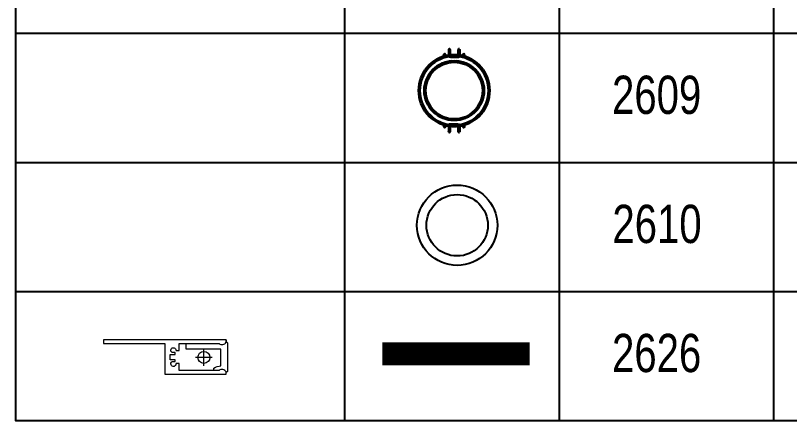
# Model space of a CAD drawing. Header units: inches. Extents: x 193287 to 241687, y 437648 to 550079.
# Drawn here: x 234241 to 235252, y 469204 to 469733 of the extents above; entities that cross this region are included whole.
import ezdxf

# ---------------------------------------------------------------- set-up
doc = ezdxf.new("R2010")
doc.units = ezdxf.units.IN
doc.header["$MEASUREMENT"] = 0
doc.linetypes.add('HIDDEN', pattern=[0.375, 0.25, -0.125])
for name, color, linetype in [('aluminium', 161, 'Continuous'), ('CQ PANEL DIMENSION', 1, 'Continuous'), ('CQ SPOT DETAIL DIMENSION', 9, 'Continuous'), ('CQ text label', 3, 'Continuous'), ('CQ-legend tex box', 3, 'Continuous'), ('WALL LAMPS', 130, 'Continuous')]:
    doc.layers.add(name, color=color, linetype=linetype)
for name, color, linetype, lineweight in [('CQ Glass', 4, 'Continuous', 0), ('CQ Lighting', 5, 'Continuous', 0), ('CQ Wood', 30, 'Continuous', 0)]:
    doc.layers.add(name, color=color, linetype=linetype, lineweight=lineweight)
doc.styles.add('DIM 50', font='romans.shx', dxfattribs={"width": 0.75, "height": 100})

# ---------------------------------------------------------------- blocks, each defined once
blk = doc.blocks.new('profilpas-prolight TLA-10-C1')
at = {"layer": 'aluminium', "lineweight": 0}
blk.add_lwpolyline([(1265.36, 30906.33), (1264.62, 30906.33, 0.475233), (1264.16, 30904.05), (1264.16, 30891.03), (1261.89, 30891.03), (1261.89, 30889.99, -1.827617), (1261.25, 30888.72), (1261.25, 30889.67), (1260.62, 30889.67), (1260.62, 30888.06), (1259.75, 30888.06), (1258.89, 30888.06), (1258.89, 30889.67), (1258.26, 30889.67), (1258.26, 30888.72, -1.827617), (1257.62, 30889.99), (1257.62, 30891.03), (1255.36, 30891.03), (1255.36, 30904.05, 0.475233), (1254.89, 30906.33), (1254.16, 30906.33), (1254.16, 30866.33), (1255.36, 30866.33), (1255.36, 30886.33), (1265.36, 30886.33), (1265.36, 30906.33), (1264.62, 30906.33)], format="xyb", dxfattribs=at)
at = {"layer": 'CQ Glass', "lineweight": 0}
for p, q in [((1259.87, 30901.84), (1259.87, 30896.3)), ((1262.64, 30899.07), (1257.1, 30899.07))]:
    blk.add_line(p, q, dxfattribs=at)
blk.add_lwpolyline([(1259.76, 30906.75), (1264.43, 30906.75, -0.442446), (1264.62, 30906.33, 0.475233), (1264.16, 30904.05), (1264.16, 30902.31), (1263.34, 30902.31, -0.112533), (1262.59, 30904.67), (1257.16, 30904.67), (1257.16, 30893.34), (1255.36, 30893.34), (1255.36, 30904.05, 0.475233), (1254.89, 30906.33, -0.442446), (1255.08, 30906.75)], format="xyb", close=True, dxfattribs=at)
blk.add_circle((1259.87, 30899.1), 1.96, dxfattribs=at)
at = {"layer": 'CQ Wood', "lineweight": 0}
blk.add_lwpolyline([(1254.16, 30906.33), (1254.89, 30906.33)], dxfattribs=at)
blk = doc.blocks.new('trybeca 0.CC0E0.WW12')
at = {"layer": 'CQ Lighting', "color": 1, "lineweight": 35, "ltscale": 0.008324}
for p, q in [((448103.7, 505824), (448103.7, 505823.7)), ((448117.7, 505824), (448117.7, 505823.7))]:
    blk.add_line(p, q, dxfattribs=at)
at = {"layer": 'CQ Lighting', "color": 1, "lineweight": 35, "ltscale": 0.20502}
for p, q in [((448103.7, 505823.7), (448103.7, 505815.5)), ((448117.7, 505815.5), (448117.7, 505823.7))]:
    blk.add_line(p, q, dxfattribs=at)
at = {"layer": 'CQ Lighting', "color": 1, "lineweight": 35, "ltscale": 0.008323}
for p, q in [((448105, 505824), (448105, 505823.7)), ((448116.4, 505824), (448116.4, 505823.7))]:
    blk.add_line(p, q, dxfattribs=at)
at = {"layer": 'CQ Lighting', "color": 1, "lineweight": 35, "ltscale": 0.009763}
blk.add_line((448105, 505823.6), (448105, 505824), dxfattribs=at)
at = {"layer": 'CQ Lighting', "color": 1, "lineweight": 35, "ltscale": 0.196564}
for p, q in [((448105, 505823.7), (448105, 505815.8)), ((448116.4, 505815.8), (448116.4, 505823.7))]:
    blk.add_line(p, q, dxfattribs=at)
at = {"layer": 'CQ Lighting', "color": 1, "lineweight": 35, "ltscale": 0.177493}
blk.add_line((448105, 505816.5), (448105, 505823.6), dxfattribs=at)
at = {"layer": 'CQ Lighting', "color": 1, "lineweight": 35, "ltscale": 0.009764}
blk.add_line((448117.7, 505823.6), (448117.7, 505824), dxfattribs=at)
at = {"layer": 'CQ Lighting', "color": 1, "lineweight": 35, "ltscale": 0.181973}
blk.add_line((448117.7, 505823.6), (448117.7, 505816.3), dxfattribs=at)
at = {"layer": 'CQ Lighting', "color": 1, "lineweight": 35, "ltscale": 0.04437}
for p, q in [((448097.4, 505817.5), (448097.4, 505815.8)), ((448099.1, 505817.5), (448099.1, 505815.8)), ((448122.4, 505815.8), (448122.4, 505817.5)), ((448124.1, 505815.8), (448124.1, 505817.5)), ((448097.4, 505725), (448097.4, 505723.2)), ((448099.1, 505725), (448099.1, 505723.2)), ((448122.4, 505723.2), (448122.4, 505725)), ((448124.1, 505723.2), (448124.1, 505725))]:
    blk.add_line(p, q, dxfattribs=at)
at = {"layer": 'CQ Lighting', "color": 1, "lineweight": 35, "ltscale": 0.014244}
blk.add_line((448097.6, 505815.5), (448097.6, 505815), dxfattribs=at)
at = {"layer": 'CQ Lighting', "color": 1, "lineweight": 35, "ltscale": 0.005173}
for p, q in [((448098.9, 505815.5), (448098.9, 505815.3)), ((448122.6, 505815.3), (448122.6, 505815.5))]:
    blk.add_line(p, q, dxfattribs=at)
at = {"layer": 'CQ Lighting', "color": 1, "lineweight": 13, "ltscale": 0.006808}
for p, q in [((448106, 505815.4), (448106, 505815.7)), ((448115.4, 505815.4), (448115.4, 505815.7))]:
    blk.add_line(p, q, dxfattribs=at)
at = {"layer": 'CQ Lighting', "color": 1, "lineweight": 35, "ltscale": 0.235}
for p, q in [((448106, 505815.7), (448115.4, 505815.7)), ((448106, 505814.4), (448115.4, 505814.4)), ((448115.4, 505726.3), (448106, 505726.3)), ((448115.4, 505725), (448106, 505725))]:
    blk.add_line(p, q, dxfattribs=at)
at = {"layer": 'CQ Lighting', "color": 1, "lineweight": 13, "ltscale": 0.025692}
for p, q in [((448106, 505814.4), (448106, 505815.4)), ((448115.4, 505814.4), (448115.4, 505815.4))]:
    blk.add_line(p, q, dxfattribs=at)
at = {"layer": 'CQ Lighting', "color": 1, "lineweight": 35, "ltscale": 0.014245}
blk.add_line((448123.9, 505815), (448123.9, 505815.5), dxfattribs=at)
at = {"layer": 'CQ Lighting', "color": 1, "lineweight": 35, "ltscale": 0.020419}
for p, q in [((448089.2, 505801.2), (448088.7, 505801.8)), ((448096, 505805.9), (448096.4, 505805.1)), ((448086.6, 505800.2), (448087.1, 505799.6)), ((448077.1, 505789), (448077.8, 505788.6))]:
    blk.add_line(p, q, dxfattribs=at)
at = {"layer": 'CQ Lighting', "color": 1, "lineweight": 35, "ltscale": 0.004131}
for p, q in [((448088.7, 505801.8), (448088.9, 505801.8)), ((448078.5, 505791.3), (448078.7, 505791.3)), ((448086.5, 505800.1), (448086.6, 505800.2)), ((448134.2, 505800.6), (448134.4, 505800.6)), ((448143.2, 505790.8), (448143.3, 505790.7)), ((448077.2, 505788.8), (448077.1, 505789)), ((448144.3, 505751.9), (448144.4, 505751.7)), ((448078.3, 505750), (448078.2, 505750)), ((448135, 505740.7), (448134.9, 505740.5)), ((448143, 505749.4), (448142.8, 505749.4)), ((448087.3, 505740.1), (448087.1, 505740.1)), ((448132.8, 505738.9), (448132.6, 505738.9))]:
    blk.add_line(p, q, dxfattribs=at)
at = {"layer": 'CQ Lighting', "color": 1, "lineweight": 35, "ltscale": 0.017495}
for p, q in [((448089.3, 505801.2), (448088.9, 505801.8)), ((448079.3, 505790.9), (448078.7, 505791.3)), ((448087, 505799.5), (448086.5, 505800.1)), ((448077.8, 505788.5), (448077.2, 505788.8))]:
    blk.add_line(p, q, dxfattribs=at)
at = {"layer": 'CQ Lighting', "color": 1, "lineweight": 35, "ltscale": 0.000546}
for p, q in [((448093.2, 505804.5), (448093.3, 505804.5)), ((448093.3, 505736.3), (448093.2, 505736.3))]:
    blk.add_line(p, q, dxfattribs=at)
at = {"layer": 'CQ Lighting', "color": 1, "lineweight": 35, "ltscale": 0.019862}
for p, q in [((448095.2, 505805.4), (448095.2, 505804.6)), ((448126.2, 505805.4), (448126.2, 505804.6))]:
    blk.add_line(p, q, dxfattribs=at)
at = {"layer": 'CQ Lighting', "color": 1, "lineweight": 35, "ltscale": 0.01996}
for p, q in [((448095.3, 505804.6), (448095.3, 505805.4)), ((448126.2, 505805.4), (448126.2, 505804.6)), ((448095.3, 505735.3), (448095.3, 505736.1)), ((448126.2, 505736.1), (448126.2, 505735.3))]:
    blk.add_line(p, q, dxfattribs=at)
at = {"layer": 'CQ Lighting', "color": 1, "lineweight": 35, "ltscale": 9.1e-05}
for p, q in [((448096, 505805.8), (448096, 505805.8)), ((448125.4, 505805.8), (448125.4, 505805.8)), ((448096, 505734.9), (448096, 505734.9)), ((448125.4, 505734.9), (448125.4, 505734.9))]:
    blk.add_line(p, q, dxfattribs=at)
at = {"layer": 'CQ Lighting', "color": 1, "lineweight": 35, "ltscale": 0.002114}
for p, q in [((448096, 505805.8), (448096, 505805.8)), ((448125.4, 505805.8), (448125.4, 505805.8)), ((448096, 505734.9), (448096, 505735)), ((448125.4, 505734.9), (448125.4, 505735))]:
    blk.add_line(p, q, dxfattribs=at)
at = {"layer": 'CQ Lighting', "color": 1, "lineweight": 35, "ltscale": 0.020492}
for p, q in [((448107.5, 505807.8), (448107.5, 505808.7)), ((448113.9, 505807.8), (448113.9, 505808.7))]:
    blk.add_line(p, q, dxfattribs=at)
at = {"layer": 'CQ Lighting', "color": 1, "lineweight": 35, "ltscale": 0.018714}
blk.add_line((448107.5, 505807.8), (448107.5, 505808.6), dxfattribs=at)
at = {"layer": 'CQ Lighting', "color": 1, "lineweight": 35, "ltscale": 0.001296}
for p, q in [((448107.5, 505808.6), (448107.5, 505808.6)), ((448107.5, 505732.1), (448107.5, 505732.1))]:
    blk.add_line(p, q, dxfattribs=at)
at = {"layer": 'CQ Lighting', "color": 1, "lineweight": 35, "ltscale": 0.018694}
for p, q in [((448108.5, 505807.9), (448108.5, 505808.7)), ((448112.9, 505807.9), (448112.9, 505808.7))]:
    blk.add_line(p, q, dxfattribs=at)
at = {"layer": 'CQ Lighting', "color": 1, "lineweight": 35, "ltscale": 0.02042}
for p, q in [((448125.4, 505805.9), (448125.1, 505805.1)), ((448079.2, 505790.9), (448078.5, 505791.3)), ((448133.9, 505800), (448134.4, 505800.6)), ((448135.9, 505798.3), (448136.5, 505798.9)), ((448142.6, 505790.3), (448143.3, 505790.7)), ((448076.8, 505752.3), (448077.5, 505752.7)), ((448078.2, 505750), (448078.9, 505750.4)), ((448144.4, 505751.7), (448143.6, 505752.1)), ((448085, 505741.8), (448085.6, 505742.4)), ((448087.1, 505740.1), (448087.6, 505740.7)), ((448134.9, 505740.5), (448134.4, 505741.1)), ((448142.3, 505749.9), (448143, 505749.4)), ((448096, 505734.9), (448096.4, 505735.6)), ((448125.4, 505734.9), (448125.1, 505735.6)), ((448132.3, 505739.5), (448132.8, 505738.9))]:
    blk.add_line(p, q, dxfattribs=at)
at = {"layer": 'CQ Lighting', "color": 1, "lineweight": 35, "ltscale": 0.000547}
for p, q in [((448128.2, 505804.5), (448128.2, 505804.5)), ((448128.2, 505736.3), (448128.2, 505736.3))]:
    blk.add_line(p, q, dxfattribs=at)
at = {"layer": 'CQ Lighting', "color": 1, "lineweight": 35, "ltscale": 0.017496}
for p, q in [((448133.8, 505800.1), (448134.2, 505800.6)), ((448136, 505798.2), (448136.5, 505798.7)), ((448076.9, 505752.5), (448077.5, 505752.8)), ((448078.3, 505750), (448078.9, 505750.3)), ((448085, 505742), (448085.5, 505742.5)), ((448087.3, 505740.1), (448087.7, 505740.6))]:
    blk.add_line(p, q, dxfattribs=at)
at = {"layer": 'CQ Lighting', "color": 1, "lineweight": 35, "ltscale": 0.004132}
for p, q in [((448136.5, 505798.9), (448136.5, 505798.7)), ((448144.7, 505788.4), (448144.6, 505788.2)), ((448076.8, 505752.3), (448076.9, 505752.5)), ((448085, 505741.8), (448085, 505742))]:
    blk.add_line(p, q, dxfattribs=at)
at = {"layer": 'CQ Lighting', "color": 1, "lineweight": 35, "ltscale": 0.017497}
for p, q in [((448142.6, 505790.4), (448143.2, 505790.8)), ((448144, 505787.9), (448144.6, 505788.2)), ((448144.3, 505751.9), (448143.7, 505752.2)), ((448142.8, 505749.4), (448142.2, 505749.8)), ((448132.6, 505738.9), (448132.2, 505739.5))]:
    blk.add_line(p, q, dxfattribs=at)
at = {"layer": 'CQ Lighting', "color": 1, "lineweight": 35, "ltscale": 0.020421}
blk.add_line((448144, 505788), (448144.7, 505788.4), dxfattribs=at)
at = {"layer": 'CQ Lighting', "color": 1, "lineweight": 35, "ltscale": 0.016626}
for p, q in [((448073.2, 505771.9), (448072.5, 505771.9)), ((448073.2, 505768.9), (448072.5, 505768.9))]:
    blk.add_line(p, q, dxfattribs=at)
at = {"layer": 'CQ Lighting', "color": 1, "lineweight": 35, "ltscale": 0.003207}
for p, q in [((448072.7, 505773), (448072.6, 505772.9)), ((448148.9, 505772.9), (448148.8, 505773)), ((448072.6, 505767.8), (448072.7, 505767.7)), ((448148.8, 505767.7), (448148.9, 505767.8))]:
    blk.add_line(p, q, dxfattribs=at)
at = {"layer": 'CQ Lighting', "color": 1, "lineweight": 35, "ltscale": 0.0125}
for p, q in [((448073, 505772.4), (448073, 505771.9)), ((448148.4, 505772.4), (448148.4, 505771.9)), ((448073, 505768.9), (448073, 505768.4)), ((448148.4, 505768.9), (448148.4, 505768.4))]:
    blk.add_line(p, q, dxfattribs=at)
at = {"layer": 'CQ Lighting', "color": 1, "lineweight": 35, "ltscale": 0.009744}
for p, q in [((448073.2, 505777.4), (448073.2, 505777.8)), ((448148.3, 505777.8), (448148.3, 505777.4)), ((448073.2, 505762.9), (448073.2, 505763.3)), ((448148.3, 505763.3), (448148.3, 505762.9))]:
    blk.add_line(p, q, dxfattribs=at)
at = {"layer": 'CQ Lighting', "color": 1, "lineweight": 35, "ltscale": 0.001363}
for p, q in [((448073.2, 505777.8), (448073.2, 505777.8)), ((448148.3, 505777.8), (448148.3, 505777.8)), ((448073.2, 505762.9), (448073.2, 505762.9)), ((448148.3, 505762.9), (448148.3, 505762.9))]:
    blk.add_line(p, q, dxfattribs=at)
at = {"layer": 'CQ Lighting', "color": 1, "lineweight": 35, "ltscale": 0.014821}
blk.add_line((448073.8, 505777.4), (448073.2, 505777.4), dxfattribs=at)
at = {"layer": 'CQ Lighting', "color": 1, "lineweight": 35, "ltscale": 0.014825}
for p, q in [((448148.3, 505777.4), (448147.7, 505777.4)), ((448148.3, 505763.4), (448147.7, 505763.4))]:
    blk.add_line(p, q, dxfattribs=at)
at = {"layer": 'CQ Lighting', "color": 1, "lineweight": 35, "ltscale": 0.000985}
blk.add_line((448147.8, 505776.9), (448147.8, 505776.8), dxfattribs=at)
at = {"layer": 'CQ Lighting', "color": 1, "lineweight": 35, "ltscale": 0.016628}
for p, q in [((448148.3, 505771.9), (448149, 505771.9)), ((448148.3, 505768.9), (448149, 505768.9))]:
    blk.add_line(p, q, dxfattribs=at)
at = {"layer": 'CQ Lighting', "color": 1, "lineweight": 35, "ltscale": 0.014822}
blk.add_line((448073.2, 505763.4), (448073.8, 505763.4), dxfattribs=at)
at = {"layer": 'CQ Lighting', "color": 1, "lineweight": 35, "ltscale": 0.000986}
blk.add_line((448147.8, 505763.9), (448147.8, 505763.9), dxfattribs=at)
at = {"layer": 'CQ Lighting', "color": 1, "lineweight": 35, "ltscale": 0.017498}
blk.add_line((448135, 505740.7), (448134.5, 505741.2), dxfattribs=at)
at = {"layer": 'CQ Lighting', "color": 1, "lineweight": 35, "ltscale": 0.019863}
blk.add_line((448095.2, 505735.3), (448095.2, 505736.1), dxfattribs=at)
at = {"layer": 'CQ Lighting', "color": 1, "lineweight": 35, "ltscale": 0.020493}
for p, q in [((448107.5, 505732.1), (448107.5, 505732.9)), ((448113.9, 505732.1), (448113.9, 505732.9))]:
    blk.add_line(p, q, dxfattribs=at)
at = {"layer": 'CQ Lighting', "color": 1, "lineweight": 35, "ltscale": 0.018715}
blk.add_line((448107.5, 505732.9), (448107.5, 505732.1), dxfattribs=at)
at = {"layer": 'CQ Lighting', "color": 1, "lineweight": 35, "ltscale": 0.018695}
blk.add_line((448108.5, 505732.8), (448108.5, 505732.1), dxfattribs=at)
at = {"layer": 'CQ Lighting', "color": 1, "lineweight": 35, "ltscale": 0.018696}
blk.add_line((448112.9, 505732.8), (448112.9, 505732.1), dxfattribs=at)
at = {"layer": 'CQ Lighting', "color": 1, "lineweight": 35, "ltscale": 0.019864}
blk.add_line((448126.2, 505735.3), (448126.2, 505736.1), dxfattribs=at)
at = {"layer": 'CQ Lighting', "color": 1, "lineweight": 35, "ltscale": 0.014252}
for p, q in [((448097.6, 505725.8), (448097.6, 505725.2)), ((448123.9, 505725.2), (448123.9, 505725.8))]:
    blk.add_line(p, q, dxfattribs=at)
at = {"layer": 'CQ Lighting', "color": 1, "lineweight": 35, "ltscale": 0.00518}
blk.add_line((448098.9, 505725.4), (448098.9, 505725.2), dxfattribs=at)
at = {"layer": 'CQ Lighting', "color": 1, "lineweight": 35, "ltscale": 0.20499}
for p, q in [((448103.7, 505725.3), (448103.7, 505717.1)), ((448117.7, 505717.1), (448117.7, 505725.3))]:
    blk.add_line(p, q, dxfattribs=at)
at = {"layer": 'CQ Lighting', "color": 1, "lineweight": 35, "ltscale": 0.196534}
for p, q in [((448105, 505724.9), (448105, 505717.1)), ((448116.4, 505717.1), (448116.4, 505724.9))]:
    blk.add_line(p, q, dxfattribs=at)
at = {"layer": 'CQ Lighting', "color": 1, "lineweight": 35, "ltscale": 0.177525}
blk.add_line((448105, 505717.1), (448105, 505724.2), dxfattribs=at)
at = {"layer": 'CQ Lighting', "color": 1, "lineweight": 13, "ltscale": 0.025693}
for p, q in [((448106, 505726.3), (448106, 505725.3)), ((448115.4, 505726.3), (448115.4, 505725.3))]:
    blk.add_line(p, q, dxfattribs=at)
at = {"layer": 'CQ Lighting', "color": 1, "lineweight": 13, "ltscale": 0.006807}
for p, q in [((448106, 505725.3), (448106, 505725)), ((448115.4, 505725.3), (448115.4, 505725))]:
    blk.add_line(p, q, dxfattribs=at)
at = {"layer": 'CQ Lighting', "color": 1, "lineweight": 35, "ltscale": 0.182004}
blk.add_line((448117.7, 505724.4), (448117.7, 505717.1), dxfattribs=at)
at = {"layer": 'CQ Lighting', "color": 1, "lineweight": 35, "ltscale": 0.005181}
blk.add_line((448122.6, 505725.2), (448122.6, 505725.4), dxfattribs=at)
at = {"layer": 'CQ Lighting', "color": 1, "lineweight": 35, "ltscale": 0.008321}
for p, q in [((448103.7, 505716.7), (448103.7, 505717.1)), ((448117.7, 505716.7), (448117.7, 505717.1))]:
    blk.add_line(p, q, dxfattribs=at)
at = {"layer": 'CQ Lighting', "color": 1, "lineweight": 35, "ltscale": 0.00832}
for p, q in [((448105, 505716.7), (448105, 505717.1)), ((448116.4, 505716.7), (448116.4, 505717.1))]:
    blk.add_line(p, q, dxfattribs=at)
at = {"layer": 'CQ Lighting', "color": 1, "lineweight": 35, "ltscale": 0.009766}
blk.add_line((448105, 505717.1), (448105, 505716.7), dxfattribs=at)
at = {"layer": 'CQ Lighting', "color": 1, "lineweight": 35, "ltscale": 0.009767}
blk.add_line((448117.7, 505717.1), (448117.7, 505716.7), dxfattribs=at)
at = {"layer": 'CQ Lighting', "color": 1, "lineweight": 35}
for points in [[(448097.4, 505817.5), (448097.5, 505817.7), (448097.6, 505817.9), (448097.9, 505818), (448098.2, 505818)], [(448099.1, 505817.5), (448099, 505817.7), (448098.9, 505817.9), (448098.6, 505818), (448098.2, 505818)], [(448106, 505814.4), (448105.2, 505814.5), (448104.6, 505814.6), (448104.2, 505814.8), (448103.9, 505815), (448103.8, 505815.3), (448103.7, 505815.5)], [(448106, 505815.7), (448105.3, 505815.8), (448104.9, 505815.9)], [(448115.4, 505815.7), (448116.2, 505815.8), (448116.6, 505815.9)], [(448115.4, 505814.4), (448116.3, 505814.5), (448116.9, 505814.6), (448117.3, 505814.8), (448117.6, 505815), (448117.7, 505815.3), (448117.7, 505815.5)], [(448122.4, 505817.5), (448122.5, 505817.7), (448122.6, 505817.9), (448122.9, 505818), (448123.2, 505818)], [(448124.1, 505817.5), (448124, 505817.7), (448123.9, 505817.9), (448123.6, 505818), (448123.2, 505818)], [(448091.3, 505803.4), (448093.1, 505804.4), (448093.2, 505804.5)], [(448093.3, 505804.5), (448093.8, 505804.8), (448095.2, 505805.4), (448096, 505805.8)], [(448125.4, 505805.8), (448127.3, 505804.9), (448128.2, 505804.5)], [(448128.2, 505804.5), (448128.8, 505804.2), (448130.2, 505803.4)], [(448072.5, 505768.8), (448072.5, 505768.8), (448072.5, 505768.8), (448072.5, 505769.1), (448072.5, 505770.9), (448072.5, 505771.9), (448072.5, 505772), (448072.5, 505772)], [(448072.9, 505775.4), (448073.2, 505777.2), (448073.2, 505777.4), (448073.2, 505777.4)], [(448073.2, 505777.8), (448073.3, 505778.6), (448073.6, 505779.8)], [(448147.9, 505779.8), (448148.3, 505778), (448148.3, 505777.8)], [(448148.3, 505777.4), (448148.3, 505777.4), (448148.3, 505777), (448148.6, 505775.4)], [(448149, 505768.8), (448149, 505768.8), (448149, 505768.8), (448149, 505769.1), (448149, 505770.9), (448149, 505771.9), (448149, 505772), (448149, 505772)], [(448073.2, 505763.3), (448073.2, 505763.3), (448073.1, 505763.7), (448072.9, 505765.3)], [(448073.6, 505760.9), (448073.2, 505762.7), (448073.2, 505762.9)], [(448148.3, 505762.9), (448148.2, 505762.2), (448147.9, 505760.9)], [(448148.6, 505765.3), (448148.3, 505763.5), (448148.3, 505763.3), (448148.3, 505763.3)], [(448093.2, 505736.3), (448092.7, 505736.5), (448091.3, 505737.4)], [(448096, 505735), (448094.2, 505735.8), (448093.3, 505736.3)], [(448128.2, 505736.3), (448127.7, 505736), (448126.3, 505735.3), (448125.4, 505735)], [(448130.2, 505737.4), (448128.4, 505736.4), (448128.2, 505736.3)], [(448097.4, 505723.2), (448097.5, 505723), (448097.6, 505722.8), (448097.9, 505722.7), (448098.2, 505722.7)], [(448099.1, 505723.2), (448099, 505723), (448098.9, 505722.8), (448098.6, 505722.7), (448098.2, 505722.7)], [(448106, 505726.3), (448105.2, 505726.3), (448104.6, 505726.1), (448104.2, 505726), (448103.9, 505725.7), (448103.8, 505725.4), (448103.7, 505725.3)], [(448106, 505725), (448105.3, 505725), (448104.9, 505724.9)], [(448115.4, 505726.3), (448116.3, 505726.3), (448116.9, 505726.1), (448117.3, 505726), (448117.6, 505725.7), (448117.7, 505725.4), (448117.7, 505725.3)], [(448115.4, 505725), (448116.2, 505725), (448116.6, 505724.9)], [(448122.4, 505723.2), (448122.5, 505723), (448122.6, 505722.8), (448122.9, 505722.7), (448123.2, 505722.7)], [(448124.1, 505723.2), (448124, 505723), (448123.9, 505722.8), (448123.6, 505722.7), (448123.2, 505722.7)]]:
    blk.add_lwpolyline(points, dxfattribs=at)
at = {"layer": 'CQ Lighting', "color": 1, "lineweight": 13}
for points in [[(448079.6, 505802.2), (448077.9, 505803.2), (448078.9, 505801.5)], [(448141.9, 505738.5), (448143.6, 505737.5), (448142.6, 505739.2)]]:
    blk.add_lwpolyline(points, dxfattribs=at)
at = {"layer": 'CQ Lighting', "color": 1, "lineweight": 35}
for radius in [38.8, 37.6, 37.5]:
    blk.add_circle((448110.7, 505770.4), radius, dxfattribs=at)
for centre, radius, start, end in [((448104.4, 505824), 0.65, 130.0763, 180), ((448104.4, 505824), 0.65, 360, 130.0763), ((448117.1, 505824), 0.65, 49.9237, 180), ((448117.1, 505824), 0.65, 360, 49.9237), ((448110.7, 505770.4), 46.5, 98.6581, 261.3419), ((448110.7, 505770.4), 46.5, 98.6664, 261.3336), ((448110.7, 505770.4), 45.1, 98.6327, 261.3702), ((448110.7, 505770.4), 46.5, 82.9589, 97.0411), ((448110.7, 505770.4), 46.5, 82.9522, 97.0478), ((448110.7, 505770.4), 45.1, 278.6298, 81.3673), ((448110.7, 505770.4), 46.5, 278.6581, 81.3419), ((448110.7, 505770.4), 46.5, 278.6664, 81.3336), ((448110.7, 505770.4), 38.4, 124.9829, 129.0171), ((448110.7, 505770.4), 38.3, 120.5391, 124.8085), ((448110.7, 505770.4), 38.4, 94.777, 112.5), ((448110.7, 505770.7), 38, 93.3171, 94.8279), ((448110.7, 505770.7), 38, 85.1721, 86.6829), ((448110.7, 505770.4), 38.4, 67.5, 85.223), ((448110.7, 505770.4), 38.3, 52.1914, 59.4608), ((448110.7, 505770.4), 38.4, 146.983, 151.0169), ((448110.7, 505770.4), 38.3, 129.1916, 146.8084), ((448083.3, 505795.1), 1.36, 76.6089, 199.3912), ((448110.7, 505770.4), 38.4, 47.9831, 52.0169), ((448110.7, 505770.4), 38.3, 32.1915, 47.8084), ((448139, 505794.1), 1.36, 338.6089, 101.3911), ((448110.7, 505770.4), 38.3, 151.1915, 165.7476), ((448110.7, 505770.4), 38.4, 27.9829, 32.0171), ((448110.7, 505770.4), 38.3, 14.2523, 27.8084), ((448071.6, 505771.9), 0.896, 356.9032, 3.3045), ((448110.7, 505770.4), 38.2, 176.1732, 177.75), ((448072.5, 505772.4), 0.5, 0, 81.6102), ((448110.7, 505770.4), 38.2, 172.4067, 175.9864), ((448148.9, 505772.4), 0.5, 98.3896, 180), ((448110.7, 505770.4), 38.2, 4.0136, 7.5932), ((448110.7, 505770.4), 38.2, 2.2499, 3.8267), ((448149.9, 505771.9), 0.896, 176.6961, 183.0967), ((448071.6, 505768.8), 0.896, 356.6953, 3.0971), ((448110.7, 505770.4), 38.2, 182.2499, 183.8267), ((448072.5, 505768.4), 0.5, 278.3894, 0), ((448110.7, 505770.4), 38.2, 184.0136, 187.5932), ((448110.7, 505770.4), 38.3, 194.2523, 207.8084), ((448110.7, 505770.4), 38.3, 331.1915, 345.7476), ((448148.9, 505768.4), 0.5, 180, 261.6101), ((448110.7, 505770.4), 38.2, 352.4067, 355.9864), ((448110.7, 505770.4), 38.2, 356.1732, 357.75), ((448149.9, 505768.8), 0.896, 176.9034, 183.304), ((448110.7, 505770.4), 38.4, 207.9829, 212.0171), ((448110.7, 505770.4), 38.4, 326.9831, 331.0169), ((448110.7, 505770.4), 38.3, 212.1915, 227.8084), ((448082.4, 505746.6), 1.36, 158.6089, 281.3911), ((448110.7, 505770.4), 38.4, 227.9831, 232.0169), ((448110.7, 505770.4), 38.4, 304.9829, 309.0171), ((448110.7, 505770.4), 38.3, 309.1916, 326.8084), ((448138.2, 505745.6), 1.36, 256.6089, 19.3911), ((448110.7, 505770.4), 38.3, 232.1914, 239.4608), ((448110.7, 505770.4), 38.4, 247.5, 265.223), ((448110.7, 505770), 38, 265.1721, 266.6829), ((448110.7, 505770), 38, 273.3171, 274.8279), ((448110.7, 505770.4), 38.4, 274.777, 292.5), ((448110.7, 505770.4), 38.3, 300.5391, 304.8085), ((448110.7, 505770.4), 46.5, 262.9522, 277.0478), ((448110.7, 505770.4), 46.5, 262.9589, 277.0411), ((448104.4, 505716.7), 0.65, 180, 229.9237), ((448104.4, 505716.7), 0.65, 229.9237, 0), ((448117.1, 505716.7), 0.65, 180, 310.0763), ((448117.1, 505716.7), 0.65, 310.0763, 0)]:
    blk.add_arc(centre, radius, start, end, dxfattribs=at)
at = {"layer": 'CQ Lighting', "color": 1, "lineweight": 13}
for start, end in [(86.7096, 93.2904), (266.7096, 273.2904)]:
    blk.add_arc((448110.7, 505770.4), 38.3, start, end, dxfattribs=at)
for centre, major_axis, ratio, start_param, end_param in [((448104.4, 505823.7), (-0.65, 0), 0.968591, 3.141631, 6.283224), ((448117.1, 505823.7), (0.65, 0), 0.968591, 6.283147, 9.424739), ((448098.2, 505817.5), (-0.85, 0), 0.41429, 0, 3.141593), ((448098.2, 505817.8), (0.6, 0), 0.41429, 4.712389, 10.995574), ((448104.4, 505815.5), (-0.65, 0), 0.968591, 3.779532, 6.283224), ((448117.1, 505815.5), (0.65, 0), 0.968591, 6.283147, 8.786838), ((448123.2, 505817.5), (0.85, 0), 0.41429, 3.141593, 6.283185), ((448123.2, 505817.8), (0.6, 0), 0.41429, 4.712389, 10.995574), ((448098.2, 505723.2), (-0.85, 0), 0.414256, 3.141593, 6.283185), ((448098.2, 505723), (-0.6, 0), 0.414256, 4.712389, 10.995574), ((448104.4, 505725.3), (-0.65, 0), 0.9686, 6.283147, 8.786755), ((448117.1, 505725.3), (0.65, 0), 0.9686, 3.779616, 6.283224), ((448123.2, 505723.2), (0.85, 0), 0.414256, 0, 3.141593), ((448123.2, 505723), (-0.6, 0), 0.414256, 4.712389, 10.995574), ((448104.4, 505717.1), (-0.65, 0), 0.9686, 6.283147, 9.424739), ((448117.1, 505717.1), (0.65, 0), 0.9686, 3.141631, 6.283224)]:
    blk.add_ellipse(centre, major_axis=major_axis, ratio=ratio, start_param=start_param, end_param=end_param, dxfattribs=at)
at = {"layer": 'CQ Lighting', "color": 1, "lineweight": 35}
for centre, major_axis, ratio, start_param, end_param in [((448098.2, 505815.8), (-0.85, 0), 0.41429, 0, 3.141593), ((448123.2, 505815.8), (0.85, 0), 0.41429, 3.141593, 4.712389), ((448123.2, 505815.8), (0.85, 0), 0.41429, 4.712389, 6.283185), ((448098.2, 505725), (-0.85, 0), 0.414256, 4.712389, 6.283185), ((448098.2, 505725), (-0.85, 0), 0.414256, 3.141593, 4.712389), ((448123.2, 505725), (0.85, 0), 0.414256, 0, 3.141593)]:
    blk.add_ellipse(centre, major_axis=major_axis, ratio=ratio, start_param=start_param, end_param=end_param, dxfattribs=at)
blk = doc.blocks.new('SMDS')
at = {"linetype": 'HIDDEN', "ltscale": 250, "const_width": 30}
blk.add_lwpolyline([(385112.2, 483094.8), (385304.4, 483094.8)], dxfattribs=at)
at = {"layer": 'CQ-legend tex box'}
for p, q in [((385062.6, 485022), (385062.6, 483007.5)), ((385342.9, 485022), (385342.9, 483007.5)), ((385623.2, 485021.9), (385623.2, 483007.5)), ((384632.9, 483513.6), (386655, 483513.6)), ((384632.9, 483344.9), (386655, 483344.9)), ((384632.9, 483176.2), (386655, 483176.2))]:
    blk.add_line(p, q, dxfattribs=at)
blk.add_lwpolyline([(386655, 485200), (384632.9, 485200), (384632.9, 483007.5), (386655, 483007.5)], close=True, dxfattribs=at)
at = {"layer": 'WALL LAMPS'}
for radius in [52.5, 40.1]:
    blk.add_circle((385209.8, 483262.7), radius, dxfattribs=at)
at = {"layer": 'CQ Lighting', "extrusion": (1.65644e-08, -2.02966e-09, 1), "xscale": 4.000000000000008, "yscale": 4.000000000000008, "zscale": 4.000000000000008, "rotation": 270}
blk.add_blockref('profilpas-prolight TLA-10-C1', (261282.6, 488129.5, 0), dxfattribs=at)
at = {"layer": 'CQ PANEL DIMENSION'}
blk.add_blockref('trybeca 0.CC0E0.WW12', (-62904.8, -22331.7, 0), dxfattribs=at)
at = {"layer": 'CQ text label', "ltscale": 1000, "char_height": 50, "width": 946.817, "attachment_point": 1, "style": 'DIM 50'}
for s, insert in [('{\\fArial|b0|i0|c0|p34;2609}', (385412.1, 483458.2)), ('{\\fArial|b0|i0|c0|p34;2610}', (385412.6, 483289.5)), ('{\\fArial|b0|i0|c0|p34;2626}', (385412.1, 483120.8))]:
    blk.add_mtext(s, dxfattribs=dict(at, insert=insert))

msp = doc.modelspace()

# ---------------------------------------------------------------- block references
at = {"layer": 'CQ SPOT DETAIL DIMENSION'}
msp.add_blockref('SMDS', (-150392.368, -13803.482), dxfattribs=at)

doc.saveas('drawing.dxf')
